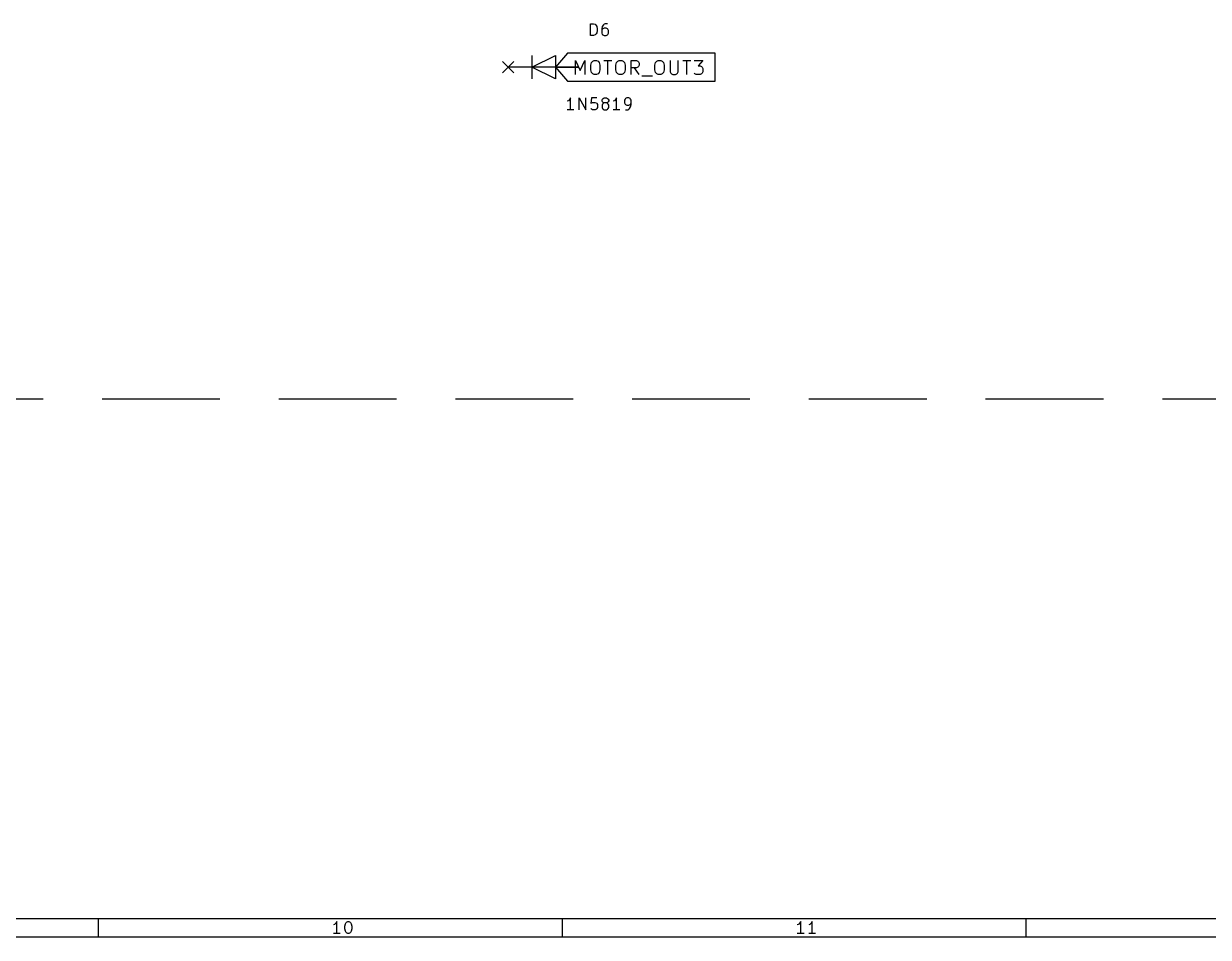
# Model space of a CAD drawing. Extents: x 0.4 to 37.4, y -23 to -0.4.
# Drawn here: x 17.79 to 22.82, y -22.99 to -19.12 of the extents above; entities that cross this region are included whole.
import ezdxf

# ---------------------------------------------------------------- set-up
doc = ezdxf.new("R2010")
doc.units = 0
doc.header["$MEASUREMENT"] = 0
doc.linetypes.add('DASHED', pattern=[0.75, 0.5, -0.25])
for name, color, linetype in [('BLUE2', 5, 'CONTINUOUS'), ('BLUE3', 171, 'CONTINUOUS'), ('CYAN2', 4, 'CONTINUOUS'), ('GREEN3', 91, 'CONTINUOUS'), ('RED2', 1, 'CONTINUOUS')]:
    doc.layers.add(name, color=color, linetype=linetype)

msp = doc.modelspace()

# ---------------------------------------------------------------- linework, layer by layer
at = {"layer": 'BLUE2', "linetype": 'CONTINUOUS'}
for p, q in [((19.826, -19.276), (19.874, -19.324)), ((19.874, -19.276), (19.826, -19.324))]:
    msp.add_line(p, q, dxfattribs=at)
at = {"layer": 'BLUE3', "linetype": 'DASHED'}
msp.add_line((32.126, -20.7087), (0.9843, -20.7087), dxfattribs=at)
at = {"layer": 'CYAN2', "linetype": 'CONTINUOUS'}
for p, q in [((20.1993, -19.1653), (20.1993, -19.1153)), ((20.1993, -19.1153), (20.2112, -19.1153)), ((20.2112, -19.1153), (20.2184, -19.1177)), ((20.2184, -19.1177), (20.2231, -19.1225)), ((20.2231, -19.1225), (20.2255, -19.1272)), ((20.2255, -19.1534), (20.2231, -19.1582)), ((20.2255, -19.1272), (20.2279, -19.1368)), ((20.2279, -19.1439), (20.2255, -19.1534)), ((20.2279, -19.1368), (20.2279, -19.1439)), ((20.2493, -19.1272), (20.2469, -19.1368)), ((20.2469, -19.1368), (20.2469, -19.1558)), ((20.2493, -19.1391), (20.2469, -19.1439)), ((20.2541, -19.1201), (20.2493, -19.1272)), ((20.2517, -19.1368), (20.2493, -19.1391)), ((20.2565, -19.1344), (20.2517, -19.1368)), ((20.2565, -19.1177), (20.2541, -19.1201)), ((20.2612, -19.1153), (20.2565, -19.1177)), ((20.266, -19.1344), (20.2565, -19.1344)), ((20.2707, -19.1153), (20.2612, -19.1153)), ((20.2707, -19.1368), (20.266, -19.1344)), ((20.2731, -19.1391), (20.2707, -19.1368)), ((20.2755, -19.1439), (20.2731, -19.1391)), ((20.2755, -19.1558), (20.2755, -19.1439)), ((20.2112, -19.1653), (20.1993, -19.1653)), ((20.2184, -19.1629), (20.2112, -19.1653)), ((20.2231, -19.1582), (20.2184, -19.1629)), ((20.2469, -19.1558), (20.2493, -19.1606)), ((20.2493, -19.1606), (20.2517, -19.1629)), ((20.2517, -19.1629), (20.2565, -19.1653)), ((20.2565, -19.1653), (20.266, -19.1653)), ((20.266, -19.1653), (20.2707, -19.1629)), ((20.2707, -19.1629), (20.2731, -19.1606)), ((20.2731, -19.1606), (20.2755, -19.1558)), ((20.1053, -19.4422), (20.1005, -19.4446)), ((20.11, -19.4374), (20.1053, -19.4422)), ((20.1148, -19.4303), (20.11, -19.4374)), ((20.1148, -19.4803), (20.1148, -19.4303)), ((20.1505, -19.4803), (20.1505, -19.4303)), ((20.1505, -19.4303), (20.1791, -19.4803)), ((20.1791, -19.4803), (20.1791, -19.4303)), ((20.2029, -19.4303), (20.2005, -19.4541)), ((20.2005, -19.4541), (20.2029, -19.4517)), ((20.2267, -19.4303), (20.2029, -19.4303)), ((20.2029, -19.4517), (20.2076, -19.4493)), ((20.2076, -19.4493), (20.2196, -19.4493)), ((20.2196, -19.4493), (20.2243, -19.4517)), ((20.2243, -19.4517), (20.2267, -19.4541)), ((20.2267, -19.4541), (20.2291, -19.4589)), ((20.2481, -19.4398), (20.2505, -19.435)), ((20.2481, -19.4422), (20.2481, -19.4398)), ((20.2505, -19.447), (20.2481, -19.4422)), ((20.2505, -19.435), (20.2529, -19.4327)), ((20.2529, -19.4493), (20.2505, -19.447)), ((20.2529, -19.4541), (20.2505, -19.4565)), ((20.2529, -19.4327), (20.2576, -19.4303)), ((20.2576, -19.4517), (20.2529, -19.4493)), ((20.2576, -19.4517), (20.2529, -19.4541)), ((20.2576, -19.4303), (20.2672, -19.4303)), ((20.2672, -19.4517), (20.2576, -19.4517)), ((20.2672, -19.4303), (20.2719, -19.4327)), ((20.2719, -19.4493), (20.2672, -19.4517)), ((20.2719, -19.4541), (20.2672, -19.4517)), ((20.2719, -19.4327), (20.2743, -19.435)), ((20.2743, -19.447), (20.2719, -19.4493)), ((20.2743, -19.4565), (20.2719, -19.4541)), ((20.2743, -19.435), (20.2767, -19.4398)), ((20.2767, -19.4422), (20.2743, -19.447)), ((20.2767, -19.4398), (20.2767, -19.4422)), ((20.3005, -19.4422), (20.2957, -19.4446)), ((20.3053, -19.4374), (20.3005, -19.4422)), ((20.31, -19.4303), (20.3053, -19.4374)), ((20.31, -19.4803), (20.31, -19.4303)), ((20.3457, -19.435), (20.3434, -19.4398)), ((20.3434, -19.4398), (20.3434, -19.4517)), ((20.3434, -19.4517), (20.3457, -19.4565)), ((20.3481, -19.4327), (20.3457, -19.435)), ((20.3529, -19.4303), (20.3481, -19.4327)), ((20.3624, -19.4303), (20.3529, -19.4303)), ((20.3672, -19.4327), (20.3624, -19.4303)), ((20.3696, -19.435), (20.3672, -19.4327)), ((20.3719, -19.4398), (20.3696, -19.435)), ((20.3696, -19.4565), (20.3719, -19.4517)), ((20.3719, -19.4589), (20.3719, -19.4398)), ((20.1291, -19.4803), (20.1005, -19.4803)), ((20.2029, -19.4779), (20.2005, -19.4755)), ((20.2076, -19.4803), (20.2029, -19.4779)), ((20.2196, -19.4803), (20.2076, -19.4803)), ((20.2243, -19.4779), (20.2196, -19.4803)), ((20.2267, -19.4755), (20.2243, -19.4779)), ((20.2291, -19.4708), (20.2267, -19.4755)), ((20.2291, -19.4589), (20.2291, -19.4708)), ((20.2505, -19.4565), (20.2481, -19.4612)), ((20.2481, -19.4612), (20.2481, -19.4708)), ((20.2481, -19.4708), (20.2505, -19.4755)), ((20.2505, -19.4755), (20.2529, -19.4779)), ((20.2529, -19.4779), (20.2576, -19.4803)), ((20.2576, -19.4803), (20.2672, -19.4803)), ((20.2672, -19.4803), (20.2719, -19.4779)), ((20.2719, -19.4779), (20.2743, -19.4755)), ((20.2767, -19.4612), (20.2743, -19.4565)), ((20.2743, -19.4755), (20.2767, -19.4708)), ((20.2767, -19.4708), (20.2767, -19.4612)), ((20.3243, -19.4803), (20.2957, -19.4803)), ((20.3457, -19.4565), (20.3481, -19.4589)), ((20.3481, -19.4589), (20.3529, -19.4612)), ((20.3481, -19.4803), (20.3576, -19.4803)), ((20.3529, -19.4612), (20.3624, -19.4612)), ((20.3576, -19.4803), (20.3624, -19.4779)), ((20.3624, -19.4612), (20.3672, -19.4589)), ((20.3624, -19.4779), (20.3648, -19.4755)), ((20.3648, -19.4755), (20.3696, -19.4684)), ((20.3672, -19.4589), (20.3696, -19.4565)), ((20.3696, -19.4684), (20.3719, -19.4589))]:
    msp.add_line(p, q, dxfattribs=at)
at = {"layer": 'GREEN3', "linetype": 'CONTINUOUS'}
msp.add_line((20.15, -19.3), (20.05, -19.3), dxfattribs=at)
at = {"layer": 'RED2', "linetype": 'CONTINUOUS'}
for p, q in [((19.95, -19.25), (19.95, -19.35)), ((19.95, -19.3), (20.05, -19.25)), ((20.1017, -19.2409), (20.05, -19.3)), ((20.05, -19.25), (20.05, -19.35)), ((20.7289, -19.2409), (20.1017, -19.2409)), ((20.7289, -19.3), (20.7289, -19.2409)), ((19.95, -19.3), (19.85, -19.3)), ((20.05, -19.35), (19.95, -19.3)), ((20.05, -19.3), (19.95, -19.3)), ((20.05, -19.3), (20.15, -19.3)), ((20.05, -19.3), (20.1017, -19.3591)), ((20.1354, -19.3312), (20.1354, -19.2721)), ((20.1354, -19.2721), (20.155, -19.3143)), ((20.155, -19.3143), (20.1747, -19.2721)), ((20.1747, -19.2721), (20.1747, -19.3312)), ((20.2, -19.2918), (20.2028, -19.2805)), ((20.2, -19.3115), (20.2, -19.2918)), ((20.2028, -19.2805), (20.2085, -19.2749)), ((20.2085, -19.2749), (20.2141, -19.2721)), ((20.2141, -19.2721), (20.2253, -19.2721)), ((20.2253, -19.2721), (20.231, -19.2749)), ((20.231, -19.2749), (20.2366, -19.2805)), ((20.2366, -19.2805), (20.2394, -19.2918)), ((20.2394, -19.2918), (20.2394, -19.3115)), ((20.2563, -19.2721), (20.29, -19.2721)), ((20.2731, -19.3312), (20.2731, -19.2721)), ((20.3069, -19.2918), (20.3097, -19.2805)), ((20.3069, -19.3115), (20.3069, -19.2918)), ((20.3097, -19.2805), (20.3153, -19.2749)), ((20.3153, -19.2749), (20.321, -19.2721)), ((20.321, -19.2721), (20.3322, -19.2721)), ((20.3322, -19.2721), (20.3378, -19.2749)), ((20.3378, -19.2749), (20.3434, -19.2805)), ((20.3434, -19.2805), (20.3463, -19.2918)), ((20.3463, -19.2918), (20.3463, -19.3115)), ((20.3716, -19.3312), (20.3716, -19.2721)), ((20.3716, -19.2721), (20.3941, -19.2721)), ((20.3941, -19.303), (20.3716, -19.303)), ((20.4053, -19.3312), (20.3856, -19.303)), ((20.3941, -19.2721), (20.3997, -19.2749)), ((20.3997, -19.3002), (20.3941, -19.303)), ((20.3997, -19.2749), (20.4025, -19.2777)), ((20.4025, -19.2974), (20.3997, -19.3002)), ((20.4025, -19.2777), (20.4053, -19.2833)), ((20.4053, -19.2918), (20.4025, -19.2974)), ((20.4053, -19.2833), (20.4053, -19.2918)), ((20.4728, -19.2918), (20.4756, -19.2805)), ((20.4728, -19.3115), (20.4728, -19.2918)), ((20.4756, -19.2805), (20.4812, -19.2749)), ((20.4812, -19.2749), (20.4869, -19.2721)), ((20.4869, -19.2721), (20.4981, -19.2721)), ((20.4981, -19.2721), (20.5037, -19.2749)), ((20.5037, -19.2749), (20.5094, -19.2805)), ((20.5094, -19.2805), (20.5122, -19.2918)), ((20.5122, -19.2918), (20.5122, -19.3115)), ((20.5375, -19.2721), (20.5375, -19.3199)), ((20.5712, -19.3199), (20.5712, -19.2721)), ((20.5909, -19.2721), (20.6247, -19.2721)), ((20.6078, -19.3312), (20.6078, -19.2721)), ((20.6387, -19.2721), (20.6753, -19.2721)), ((20.6753, -19.2721), (20.6556, -19.2946)), ((20.6556, -19.2946), (20.664, -19.2946)), ((20.664, -19.2946), (20.6697, -19.2974)), ((20.6697, -19.2974), (20.6725, -19.3002)), ((20.6725, -19.3002), (20.6753, -19.3058)), ((20.7289, -19.3591), (20.7289, -19.3)), ((20.2028, -19.3227), (20.2, -19.3115)), ((20.2085, -19.3283), (20.2028, -19.3227)), ((20.2141, -19.3312), (20.2085, -19.3283)), ((20.2253, -19.3312), (20.2141, -19.3312)), ((20.231, -19.3283), (20.2253, -19.3312)), ((20.2366, -19.3227), (20.231, -19.3283)), ((20.2394, -19.3115), (20.2366, -19.3227)), ((20.3097, -19.3227), (20.3069, -19.3115)), ((20.3153, -19.3283), (20.3097, -19.3227)), ((20.321, -19.3312), (20.3153, -19.3283)), ((20.3322, -19.3312), (20.321, -19.3312)), ((20.3378, -19.3283), (20.3322, -19.3312)), ((20.3434, -19.3227), (20.3378, -19.3283)), ((20.3463, -19.3115), (20.3434, -19.3227)), ((20.4166, -19.3368), (20.4616, -19.3368)), ((20.4756, -19.3227), (20.4728, -19.3115)), ((20.4812, -19.3283), (20.4756, -19.3227)), ((20.4869, -19.3312), (20.4812, -19.3283)), ((20.4981, -19.3312), (20.4869, -19.3312)), ((20.5037, -19.3283), (20.4981, -19.3312)), ((20.5094, -19.3227), (20.5037, -19.3283)), ((20.5122, -19.3115), (20.5094, -19.3227)), ((20.5375, -19.3199), (20.5403, -19.3255)), ((20.5403, -19.3255), (20.5431, -19.3283)), ((20.5431, -19.3283), (20.5487, -19.3312)), ((20.5487, -19.3312), (20.56, -19.3312)), ((20.56, -19.3312), (20.5656, -19.3283)), ((20.5656, -19.3283), (20.5684, -19.3255)), ((20.5684, -19.3255), (20.5712, -19.3199)), ((20.6415, -19.3283), (20.6387, -19.3255)), ((20.6472, -19.3312), (20.6415, -19.3283)), ((20.664, -19.3312), (20.6472, -19.3312)), ((20.6697, -19.3283), (20.664, -19.3312)), ((20.6725, -19.3255), (20.6697, -19.3283)), ((20.6753, -19.3199), (20.6725, -19.3255)), ((20.6753, -19.3058), (20.6753, -19.3199)), ((20.1017, -19.3591), (20.7289, -19.3591)), ((32.6378, -22.9134), (0.4724, -22.9134)), ((18.1102, -22.9134), (18.1102, -22.9921)), ((19.1227, -22.9249), (19.1179, -22.9323)), ((19.1227, -22.9761), (19.1227, -22.9249)), ((19.1642, -22.9274), (19.169, -22.9249)), ((19.169, -22.9249), (19.1739, -22.9249)), ((19.1739, -22.9249), (19.1788, -22.9274)), ((20.0787, -22.9134), (20.0787, -22.9921)), ((21.0912, -22.9249), (21.0864, -22.9323)), ((21.0912, -22.9761), (21.0912, -22.9249)), ((21.14, -22.9249), (21.1351, -22.9323)), ((21.14, -22.9761), (21.14, -22.9249)), ((22.0472, -22.9134), (22.0472, -22.9921)), ((19.113, -22.9371), (19.1081, -22.9396)), ((19.1179, -22.9323), (19.113, -22.9371)), ((19.1569, -22.9444), (19.1593, -22.9347)), ((19.1569, -22.9566), (19.1569, -22.9444)), ((19.1593, -22.9664), (19.1569, -22.9566)), ((19.1593, -22.9347), (19.1617, -22.9298)), ((19.1617, -22.9713), (19.1593, -22.9664)), ((19.1617, -22.9298), (19.1642, -22.9274)), ((19.1642, -22.9737), (19.1617, -22.9713)), ((19.169, -22.9761), (19.1642, -22.9737)), ((19.1788, -22.9737), (19.1739, -22.9761)), ((19.1788, -22.9274), (19.1812, -22.9298)), ((19.1812, -22.9713), (19.1788, -22.9737)), ((19.1812, -22.9298), (19.1837, -22.9347)), ((19.1837, -22.9664), (19.1812, -22.9713)), ((19.1837, -22.9347), (19.1861, -22.9444)), ((19.1861, -22.9566), (19.1837, -22.9664)), ((19.1861, -22.9444), (19.1861, -22.9566)), ((21.0815, -22.9371), (21.0766, -22.9396)), ((21.0864, -22.9323), (21.0815, -22.9371)), ((21.1302, -22.9371), (21.1254, -22.9396)), ((21.1351, -22.9323), (21.1302, -22.9371)), ((32.7165, -22.9921), (0.3937, -22.9921)), ((19.1374, -22.9761), (19.1081, -22.9761)), ((19.1739, -22.9761), (19.169, -22.9761)), ((21.1059, -22.9761), (21.0766, -22.9761)), ((21.1546, -22.9761), (21.1254, -22.9761))]:
    msp.add_line(p, q, dxfattribs=at)

doc.saveas('drawing.dxf')
